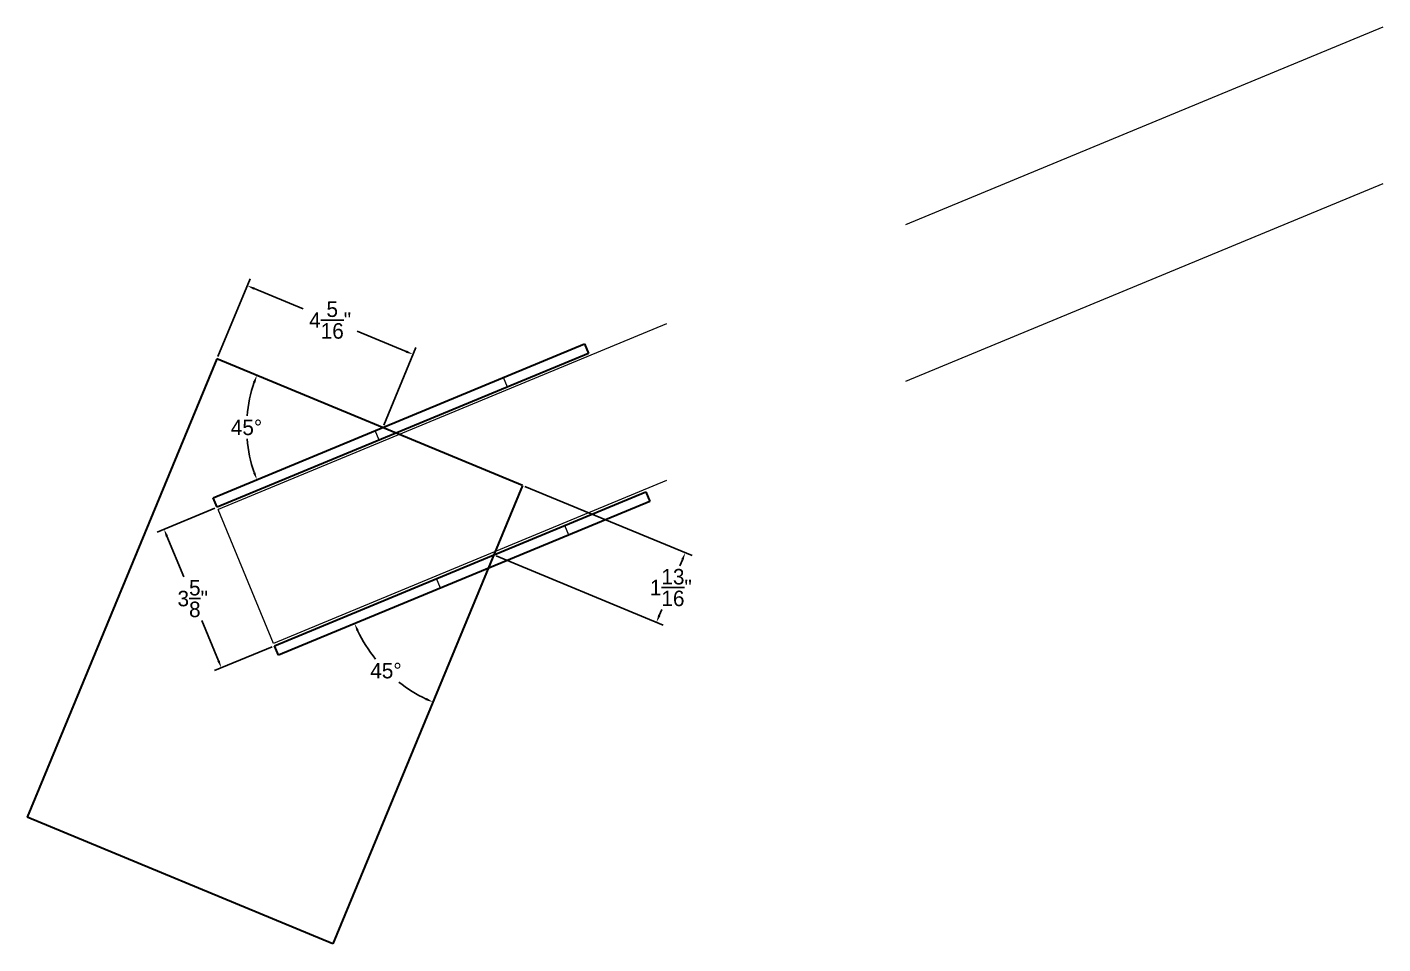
# Model space of a CAD drawing. Header units: inches. Extents: x 23376 to 25615, y 13129 to 14827.
# Drawn here: x 24961.51 to 24994.3, y 14183.77 to 14205.93 of the extents above; entities that cross this region are included whole.
import ezdxf

# ---------------------------------------------------------------- set-up
doc = ezdxf.new("R2010")
doc.units = ezdxf.units.IN
doc.header["$MEASUREMENT"] = 0
doc.linetypes.add('HIDDEN', pattern=[0.375, 0.25, -0.125])
doc.layers.add('DIMENSIONS', color=3, linetype='Continuous')
doc.layers.add('DIMENSIONS @ 1', color=3, linetype='Continuous')
doc.layers.add('FLOOR BEAMS', color=3, linetype='HIDDEN', lineweight=20)
doc.layers.add('STEEL', color=5, linetype='Continuous', lineweight=20)
doc.dimstyles.new('Annotative', dxfattribs={"dimscale": 0, "dimtxt": 0.18, "dimasz": 0.18, "dimexe": 0.18, "dimexo": 0.0625, "dimgap": 0.09, "dimtad": 0, "dimtih": 1, "dimtoh": 1, "dimdec": 4, "dimzin": 0, "dimdsep": 46, "dimtxsty": 'Standard', "dimcen": 0.09, "dimadec": 0, "dimazin": 0, "dimtfac": 1, "dimtdec": 4, "dimtofl": 0, "dimtmove": 0, "dimatfit": 3, "dimfxl": 1, "dimtolj": 1, "dimtzin": 0, "dimarcsym": 0})

# ---------------------------------------------------------------- blocks, each defined once
blk = doc.blocks.new('*D274')
at = {"layer": 'DIMENSIONS', "color": 0, "lineweight": -2}
for p, q in [((24966.128, 14197.971), (24966.905, 14199.847)), ((24967.002, 14199.612), (24968.188, 14199.12)), ((24970.679, 14198.089), (24969.493, 14198.58)), ((24970.137, 14196.31), (24970.914, 14198.186))]:
    blk.add_line(p, q, dxfattribs=at)
at = {"layer": 'DIMENSIONS', "color": 0, "lineweight": 9}
for points in [[(24967.014, 14199.639), (24966.991, 14199.584), (24966.836, 14199.681)], [(24970.691, 14198.116), (24970.668, 14198.061), (24970.845, 14198.02)]]:
    blk.add_solid(points, dxfattribs=at)
at = {"layer": 'DIMENSIONS', "color": 0, "insert": (24968.841, 14198.85), "char_height": 0.375, "attachment_point": 5}
blk.add_mtext('\\A1;4{\\H1.000000x;\\S5/16;}"', dxfattribs=at)
blk = doc.blocks.new('*D275')
at = {"layer": 'DIMENSIONS', "color": 0, "lineweight": -2}
for p, q in [((24973.553, 14194.828), (24977.596, 14193.153)), ((24972.856, 14193.147), (24976.899, 14191.472)), ((24977.36, 14193.056), (24977.3, 14192.909)), ((24976.802, 14191.707), (24976.863, 14191.854))]:
    blk.add_line(p, q, dxfattribs=at)
at = {"layer": 'DIMENSIONS', "color": 0, "lineweight": 9}
for points in [[(24977.333, 14193.068), (24977.388, 14193.045), (24977.429, 14193.222)], [(24976.774, 14191.719), (24976.829, 14191.696), (24976.733, 14191.541)]]:
    blk.add_solid(points, dxfattribs=at)
at = {"layer": 'DIMENSIONS', "color": 0, "insert": (24977.081, 14192.382), "char_height": 0.375, "attachment_point": 5}
blk.add_mtext('\\A1;1{\\H1.000000x;\\S13/16;}"', dxfattribs=at)
blk = doc.blocks.new('*D276')
at = {"layer": 'DIMENSIONS', "color": 0, "lineweight": -2}
for start, end in [(160.6299, 175.1696), (184.8304, 199.3701)]:
    blk.add_arc((24970.114, 14196.253), 3.295, start, end, dxfattribs=at)
at = {"layer": 'DIMENSIONS', "color": 0, "lineweight": 9}
for points in [[(24966.977, 14197.356), (24967.033, 14197.335), (24967.069, 14197.514)], [(24967.033, 14195.17), (24966.977, 14195.149), (24967.069, 14194.992)]]:
    blk.add_solid(points, dxfattribs=at)
at = {"layer": 'DIMENSIONS', "color": 0, "insert": (24966.818, 14196.253), "char_height": 0.375, "attachment_point": 5}
blk.add_mtext('\\A1;45°', dxfattribs=at)
blk = doc.blocks.new('*D277')
at = {"layer": 'DIMENSIONS', "color": 0, "lineweight": -2}
for start, end in [(205.4498, 218.8839), (231.8568, 244.5502)]:
    blk.add_arc((24972.663, 14192.844), 3.497, start, end, dxfattribs=at)
at = {"layer": 'DIMENSIONS', "color": 0, "lineweight": 9}
for points in [[(24969.478, 14191.329), (24969.533, 14191.353), (24969.433, 14191.506)], [(24971.173, 14189.714), (24971.148, 14189.659), (24971.325, 14189.613)]]:
    blk.add_solid(points, dxfattribs=at)
at = {"layer": 'DIMENSIONS', "color": 0, "insert": (24970.191, 14190.371), "char_height": 0.375, "attachment_point": 5}
blk.add_mtext('\\A1;45°', dxfattribs=at)
blk = doc.blocks.new('*D278')
at = {"layer": 'DIMENSIONS', "color": 0, "lineweight": -2}
for p, q in [((24966.052, 14194.3), (24964.657, 14193.722)), ((24964.892, 14193.624), (24965.298, 14192.644)), ((24966.142, 14190.608), (24965.735, 14191.589)), ((24967.439, 14190.951), (24966.044, 14190.373))]:
    blk.add_line(p, q, dxfattribs=at)
at = {"layer": 'DIMENSIONS', "color": 0, "lineweight": 9}
for points in [[(24964.92, 14193.636), (24964.864, 14193.613), (24964.823, 14193.791)], [(24966.169, 14190.619), (24966.114, 14190.597), (24966.21, 14190.442)]]:
    blk.add_solid(points, dxfattribs=at)
at = {"layer": 'DIMENSIONS', "color": 0, "insert": (24965.517, 14192.116), "char_height": 0.375, "attachment_point": 5}
blk.add_mtext('\\A1;3{\\H1.000000x;\\S5/8;}"', dxfattribs=at)

msp = doc.modelspace()

# ---------------------------------------------------------------- linework, layer by layer
at = {"layer": 'FLOOR BEAMS', "lineweight": 9, "ltscale": 50}
for p, q in [((24994.30185, 14205.93355), (24966.13337, 14194.26579)), ((24994.30185, 14202.14518), (24967.47, 14191.03106))]:
    msp.add_line(p, q, dxfattribs=at)
at = {"layer": 'FLOOR BEAMS', "color": 3, "lineweight": 9, "ltscale": 50}
msp.add_line((24967.47, 14191.03106), (24966.13337, 14194.26579), dxfattribs=at)
at = {"layer": 'STEEL', "lineweight": 30}
for p, q in [((24966.01379, 14194.5545), (24974.9916, 14198.27323)), ((24974.9916, 14198.27323), (24975.08727, 14198.04226)), ((24966.10384, 14197.91351), (24961.51164, 14186.82696)), ((24973.49488, 14194.85204), (24966.10384, 14197.91351)), ((24975.08727, 14198.04226), (24966.10946, 14194.32353)), ((24966.10946, 14194.32353), (24966.01379, 14194.5545)), ((24967.49668, 14190.97447), (24976.4745, 14194.6932)), ((24973.49488, 14194.85204), (24968.90268, 14183.76549)), ((24976.4745, 14194.6932), (24976.57017, 14194.46223)), ((24976.57017, 14194.46223), (24967.59235, 14190.7435)), ((24967.59235, 14190.7435), (24967.49668, 14190.97447)), ((24968.90268, 14183.76549), (24961.51164, 14186.82696))]:
    msp.add_line(p, q, dxfattribs=at)
at = {"layer": 'STEEL'}
for p, q in [((24973.12742, 14197.23047), (24973.03175, 14197.46144)), ((24970.02915, 14195.94712), (24969.93347, 14196.17809)), ((24974.61032, 14193.65044), (24974.51465, 14193.8814)), ((24971.51204, 14192.36709), (24971.41637, 14192.59806))]:
    msp.add_line(p, q, dxfattribs=at)

# ---------------------------------------------------------------- dimensions: what is measured, and where the dimension line sits
at = {"layer": 'DIMENSIONS @ 1'}
for p1, p2, distance, picture, middle in [((24966.10384, 14197.91351), (24970.1135, 14196.25266), 1.9126, '*D274', (24968.84059, 14198.85009)), ((24973.49488, 14194.85204), (24972.79836, 14193.17049), 4.25859, '*D275', (24977.08104, 14192.38158)), ((24966.10946, 14194.32353), (24967.49668, 14190.97447), -1.39219, '*D278', (24965.51685, 14192.11623))]:
    dim = msp.add_aligned_dim(p1=p1, p2=p2, distance=distance, dimstyle='Annotative', override={"dimscale": 1, "dimtxt": 0.375, "dimlunit": 4, "dimtix": 0, "dimtofl": 0, "dimtmove": 0, "dimatfit": 3}, dxfattribs=at)
    dim.commit()
    dim.dimension.update_dxf_attribs({"geometry": picture, "text_midpoint": middle})
for base, line1, line2, picture, middle in [((24966.84623, 14196.6828), ((24966.01379, 14194.5545), (24974.9916, 14198.27323)), ((24973.49488, 14194.85204), (24966.10384, 14197.91351)), '*D276', (24966.81804, 14196.25266)), ((24969.88901, 14190.71525), ((24973.49488, 14194.85204), (24968.90268, 14183.76549)), ((24976.57017, 14194.46223), (24967.59235, 14190.7435)), '*D277', (24970.19058, 14190.37137))]:
    dim = msp.add_angular_dim_2l(base=base, line1=line1, line2=line2, dimstyle='Annotative', override={"dimscale": 1, "dimtxt": 0.375, "dimlunit": 4, "dimtix": 0, "dimtofl": 0, "dimtmove": 0, "dimatfit": 3}, dxfattribs=at)
    dim.commit()
    dim.dimension.update_dxf_attribs({"geometry": picture, "text_midpoint": middle})

doc.saveas('drawing.dxf')
